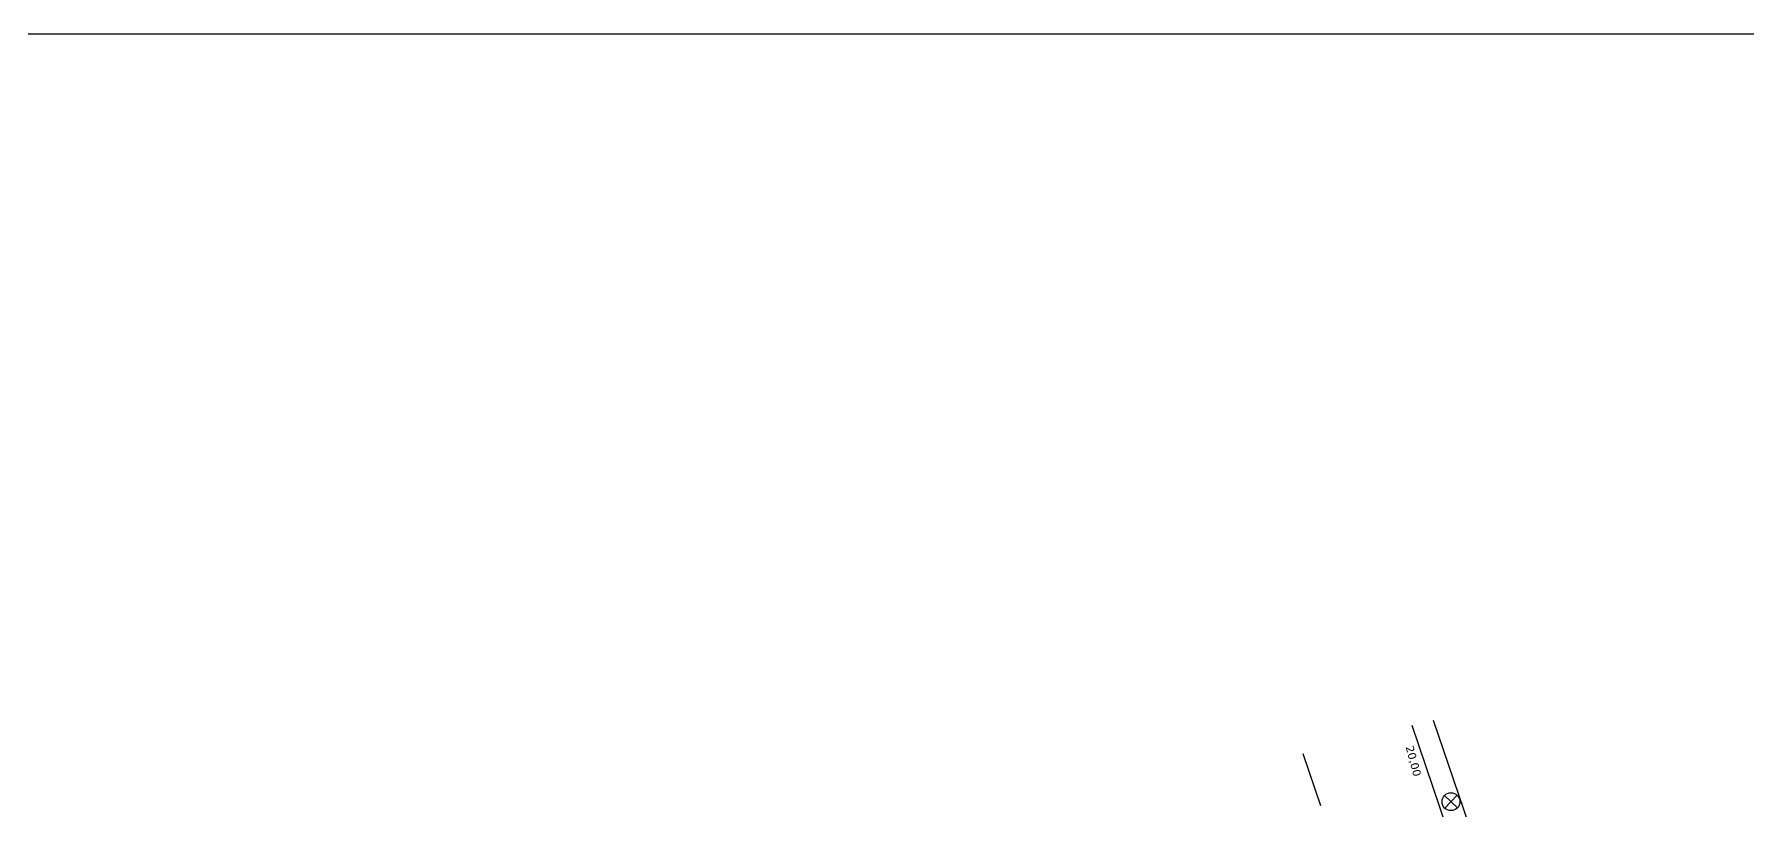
# Model space of a CAD drawing. Extents: x -89 to 1641, y 705 to 1299.
# Drawn here: x 380.7 to 595.4, y 1201.7 to 1299 of the extents above; entities that cross this region are included whole.
import ezdxf

# ---------------------------------------------------------------- set-up
doc = ezdxf.new("R2010")
doc.units = 0
for name, color, linetype in [('10.4-Postes', 1, 'Continuous'), ('CAP a instalar', 1, 'Continuous'), ('celulas gpon', 7, 'Continuous'), ('QUADRA', 7, 'Continuous')]:
    doc.layers.add(name, color=color, linetype=linetype)
doc.styles.add('siredit', font='verdana.ttf')
doc.linetypes.add('FENCELINE1', pattern='A,0.25,-0.1,[133,ltypeshp.shx,S=0.1,R=0,X=-0.1,Y=0],-0.1,1', length=1.45)

msp = doc.modelspace()

# ---------------------------------------------------------------- linework, layer by layer
msp.add_lwpolyline([(-89.32, 705.02), (749.25, 705.02), (749.25, 1299.02), (-89.32, 1299.02), (-89.32, 705.02)])
at = {"layer": '10.4-Postes', "color": 1}
for p, q in [((557.38, 1203.59), (559.02, 1202.06)), ((558.96, 1203.64), (557.43, 1202.01))]:
    msp.add_line(p, q, dxfattribs=at)
msp.add_circle((558.2, 1202.83), 1.12, dxfattribs=at)
at = {"layer": 'CAP a instalar', "color": 7, "linetype": 'FENCELINE1', "ltscale": 5}
msp.add_lwpolyline([(565.56, 1176.25), (553.35, 1212.38)], dxfattribs=at)
at = {"layer": 'QUADRA'}
for points in [[(555.98, 1213.06), (571.9, 1166.35)], [(541.89, 1202.33), (539.68, 1208.81)]]:
    msp.add_lwpolyline(points, dxfattribs=at)

# ---------------------------------------------------------------- texts
at = {"layer": 'celulas gpon', "style": 'siredit'}
msp.add_text('20,00', height=1.003, rotation=285.011, dxfattribs=at).set_placement((552.51, 1209.7))

doc.saveas('drawing.dxf')
